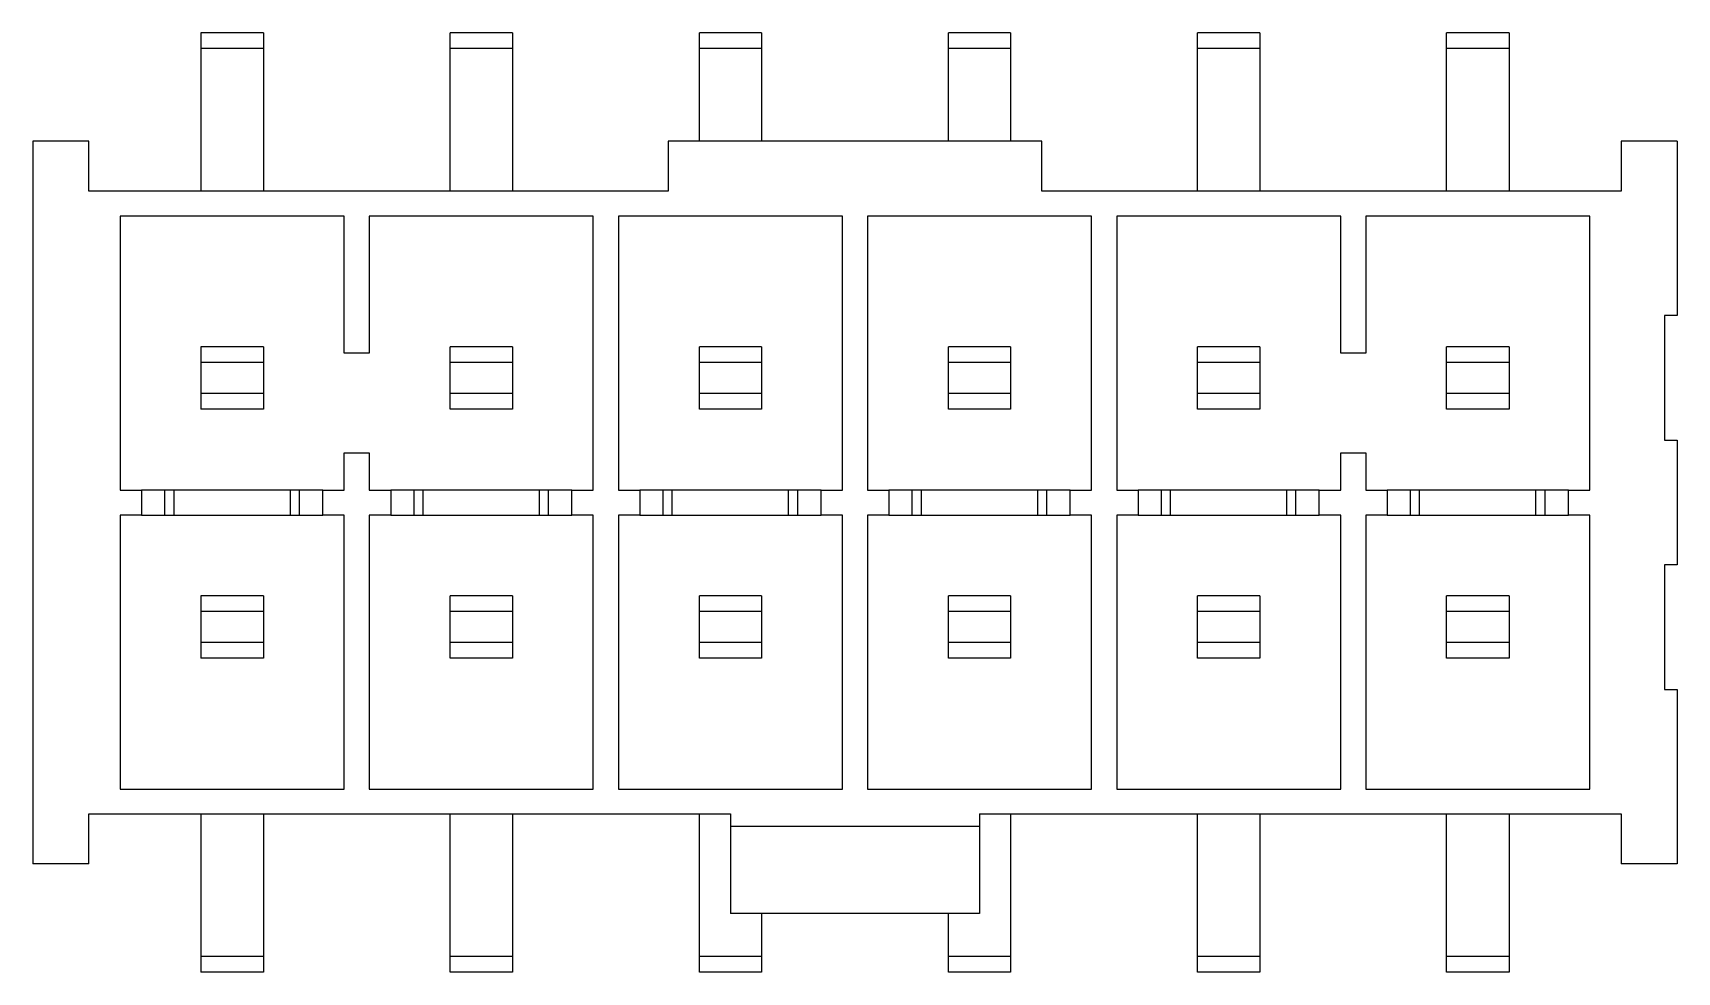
# Model space of a CAD drawing. Header units: millimetres. Extents: x -8.4 to 8.4, y -4.8 to 4.8.
import ezdxf

# ---------------------------------------------------------------- set-up
doc = ezdxf.new("R2010")
doc.units = ezdxf.units.MM
doc.linetypes.add('K5LT_BASIC', pattern=[0])

msp = doc.modelspace()

# ---------------------------------------------------------------- linework, layer by layer
at = {"color": 5, "linetype": 'K5LT_BASIC', "true_color": 0x0000ff}
for p, q in [((-6.668, 4.788), (-6.668, 4.629)), ((-6.032, 4.788), (-6.668, 4.788)), ((-6.032, 4.788), (-6.032, 4.629)), ((-4.128, 4.629), (-4.128, 4.788)), ((-3.493, 4.788), (-4.128, 4.788)), ((-3.493, 4.788), (-3.493, 4.629)), ((-1.587, 4.629), (-1.587, 4.788)), ((-0.953, 4.788), (-1.587, 4.788)), ((-0.953, 4.788), (-0.953, 4.629)), ((0.952, 4.629), (0.952, 4.788)), ((1.587, 4.788), (0.952, 4.788)), ((1.587, 4.788), (1.587, 4.629)), ((4.128, 4.788), (3.493, 4.788)), ((3.493, 4.629), (3.493, 4.788)), ((4.128, 4.788), (4.128, 4.629)), ((6.668, 4.788), (6.032, 4.788)), ((6.032, 4.629), (6.032, 4.788)), ((6.668, 4.788), (6.668, 4.629)), ((-6.032, 4.629), (-6.668, 4.629)), ((-6.668, 4.629), (-6.668, 3.175)), ((-6.032, 4.629), (-6.032, 3.175)), ((-3.493, 4.629), (-4.128, 4.629)), ((-4.128, 3.175), (-4.128, 4.629)), ((-3.493, 4.629), (-3.493, 3.175)), ((-0.953, 4.629), (-1.587, 4.629)), ((-1.587, 3.683), (-1.587, 4.629)), ((-0.953, 4.629), (-0.953, 3.683)), ((1.587, 4.629), (0.952, 4.629)), ((0.952, 3.683), (0.952, 4.629)), ((1.587, 4.629), (1.587, 3.683)), ((4.128, 4.629), (3.493, 4.629)), ((3.493, 3.175), (3.493, 4.629)), ((4.128, 4.629), (4.128, 3.175)), ((6.668, 4.629), (6.032, 4.629)), ((6.032, 3.175), (6.032, 4.629)), ((6.668, 4.629), (6.668, 3.175)), ((-7.81, 3.683), (-8.382, 3.683)), ((-8.382, 3.683), (-8.382, -3.683)), ((-7.81, 3.175), (-7.81, 3.683)), ((1.905, 3.683), (-1.905, 3.683)), ((-1.905, 3.683), (-1.905, 3.175)), ((1.905, 3.175), (1.905, 3.683)), ((8.382, 3.683), (7.81, 3.683)), ((7.81, 3.683), (7.81, 3.175)), ((8.382, 3.683), (8.382, 1.905)), ((-1.905, 3.175), (-7.81, 3.175)), ((7.81, 3.175), (1.905, 3.175)), ((-5.208, 2.918), (-7.492, 2.918)), ((-7.492, 2.918), (-7.492, 0.127)), ((-5.208, 1.524), (-5.208, 2.918)), ((-2.668, 2.918), (-4.952, 2.918)), ((-4.952, 2.918), (-4.952, 1.524)), ((-2.668, 0.127), (-2.668, 2.918)), ((-0.128, 2.918), (-2.412, 2.918)), ((-2.412, 2.918), (-2.412, 0.127)), ((-0.128, 0.127), (-0.128, 2.918)), ((0.128, 2.918), (0.128, 0.127)), ((2.412, 2.918), (0.128, 2.918)), ((2.412, 0.127), (2.412, 2.918)), ((4.952, 2.918), (2.668, 2.918)), ((2.668, 2.918), (2.668, 0.127)), ((4.952, 1.524), (4.952, 2.918)), ((7.492, 2.918), (5.208, 2.918)), ((5.208, 2.918), (5.208, 1.524)), ((7.492, 0.127), (7.492, 2.918)), ((8.255, 1.905), (8.255, 0.635)), ((8.382, 1.905), (8.255, 1.905)), ((-6.032, 1.587), (-6.668, 1.587)), ((-6.668, 1.587), (-6.668, 1.429)), ((-6.032, 1.587), (-6.032, 1.429)), ((-4.952, 1.524), (-5.208, 1.524)), ((-4.128, 1.429), (-4.128, 1.587)), ((-3.493, 1.587), (-4.128, 1.587)), ((-3.493, 1.587), (-3.493, 1.429)), ((-0.953, 1.587), (-1.587, 1.587)), ((-1.587, 1.429), (-1.587, 1.587)), ((-0.953, 1.587), (-0.953, 1.429)), ((0.952, 1.429), (0.952, 1.587)), ((1.587, 1.587), (0.952, 1.587)), ((1.587, 1.587), (1.587, 1.429)), ((3.493, 1.429), (3.493, 1.587)), ((4.128, 1.587), (3.493, 1.587)), ((4.128, 1.587), (4.128, 1.429)), ((5.208, 1.524), (4.952, 1.524)), ((6.668, 1.587), (6.032, 1.587)), ((6.032, 1.429), (6.032, 1.587)), ((6.668, 1.587), (6.668, 1.429)), ((-6.668, 1.429), (-6.668, 1.111)), ((-6.032, 1.429), (-6.668, 1.429)), ((-6.032, 1.429), (-6.032, 1.111)), ((-4.128, 1.111), (-4.128, 1.429)), ((-3.493, 1.429), (-4.128, 1.429)), ((-3.493, 1.429), (-3.493, 1.111)), ((-0.953, 1.429), (-1.587, 1.429)), ((-1.587, 1.111), (-1.587, 1.429)), ((-0.953, 1.429), (-0.953, 1.111)), ((1.587, 1.429), (0.952, 1.429)), ((0.952, 1.111), (0.952, 1.429)), ((1.587, 1.429), (1.587, 1.111)), ((4.128, 1.429), (3.493, 1.429)), ((3.493, 1.111), (3.493, 1.429)), ((4.128, 1.429), (4.128, 1.111)), ((6.032, 1.111), (6.032, 1.429)), ((6.668, 1.429), (6.032, 1.429)), ((6.668, 1.429), (6.668, 1.111)), ((-6.032, 1.111), (-6.668, 1.111)), ((-6.668, 1.111), (-6.668, 0.952)), ((-6.032, 1.111), (-6.032, 0.952)), ((-3.493, 1.111), (-4.128, 1.111)), ((-4.128, 0.952), (-4.128, 1.111)), ((-3.493, 1.111), (-3.493, 0.952)), ((-0.953, 1.111), (-1.587, 1.111)), ((-1.587, 0.952), (-1.587, 1.111)), ((-0.953, 1.111), (-0.953, 0.952)), ((1.587, 1.111), (0.952, 1.111)), ((0.952, 0.952), (0.952, 1.111)), ((1.587, 1.111), (1.587, 0.952)), ((4.128, 1.111), (3.493, 1.111)), ((3.493, 0.952), (3.493, 1.111)), ((4.128, 1.111), (4.128, 0.952)), ((6.032, 0.952), (6.032, 1.111)), ((6.668, 1.111), (6.032, 1.111)), ((6.668, 1.111), (6.668, 0.952)), ((-6.032, 0.952), (-6.668, 0.952)), ((-3.493, 0.952), (-4.128, 0.952)), ((-0.953, 0.952), (-1.587, 0.952)), ((1.587, 0.952), (0.952, 0.952)), ((4.128, 0.952), (3.493, 0.952)), ((6.668, 0.952), (6.032, 0.952)), ((-5.208, 0.508), (-4.952, 0.508)), ((-5.208, 0.127), (-5.208, 0.508)), ((-4.952, 0.508), (-4.952, 0.127)), ((4.952, 0.127), (4.952, 0.508)), ((4.952, 0.508), (5.208, 0.508)), ((5.208, 0.508), (5.208, 0.127)), ((8.255, 0.635), (8.382, 0.635)), ((8.382, 0.635), (8.382, -0.635)), ((-7.492, 0.127), (-7.274, 0.127)), ((-7.036, 0.127), (-7.274, 0.127)), ((-7.274, 0.127), (-7.274, -0.13)), ((-6.943, 0.127), (-7.036, 0.127)), ((-7.036, -0.13), (-7.036, 0.127)), ((-6.943, -0.13), (-6.943, 0.127)), ((-5.757, 0.127), (-6.943, 0.127)), ((-5.757, -0.13), (-5.757, 0.127)), ((-5.664, 0.127), (-5.757, 0.127)), ((-5.664, -0.13), (-5.664, 0.127)), ((-5.426, 0.127), (-5.664, 0.127)), ((-5.426, -0.13), (-5.426, 0.127)), ((-5.426, 0.127), (-5.208, 0.127)), ((-4.952, 0.127), (-4.734, 0.127)), ((-4.496, 0.127), (-4.734, 0.127)), ((-4.734, 0.127), (-4.734, -0.13)), ((-4.496, -0.13), (-4.496, 0.127)), ((-4.403, 0.127), (-4.496, 0.127)), ((-4.403, -0.13), (-4.403, 0.127)), ((-3.217, 0.127), (-4.403, 0.127)), ((-3.217, -0.13), (-3.217, 0.127)), ((-3.124, 0.127), (-3.217, 0.127)), ((-2.886, 0.127), (-3.124, 0.127)), ((-3.124, -0.13), (-3.124, 0.127)), ((-2.886, 0.127), (-2.668, 0.127)), ((-2.886, -0.13), (-2.886, 0.127)), ((-2.412, 0.127), (-2.194, 0.127)), ((-2.194, 0.127), (-2.194, -0.13)), ((-1.956, 0.127), (-2.194, 0.127)), ((-1.956, -0.13), (-1.956, 0.127)), ((-1.863, 0.127), (-1.956, 0.127)), ((-1.863, -0.13), (-1.863, 0.127)), ((-0.677, 0.127), (-1.863, 0.127)), ((-0.584, 0.127), (-0.677, 0.127)), ((-0.677, -0.13), (-0.677, 0.127)), ((-0.346, 0.127), (-0.584, 0.127)), ((-0.584, -0.13), (-0.584, 0.127)), ((-0.346, 0.127), (-0.128, 0.127)), ((-0.346, -0.13), (-0.346, 0.127)), ((0.128, 0.127), (0.346, 0.127)), ((0.346, 0.127), (0.346, -0.13)), ((0.584, 0.127), (0.346, 0.127)), ((0.584, -0.13), (0.584, 0.127)), ((0.677, 0.127), (0.584, 0.127)), ((1.863, 0.127), (0.677, 0.127)), ((0.677, -0.13), (0.677, 0.127)), ((1.956, 0.127), (1.863, 0.127)), ((1.863, -0.13), (1.863, 0.127)), ((1.956, -0.13), (1.956, 0.127)), ((2.194, 0.127), (1.956, 0.127)), ((2.194, 0.127), (2.412, 0.127)), ((2.194, -0.13), (2.194, 0.127)), ((2.668, 0.127), (2.886, 0.127)), ((3.124, 0.127), (2.886, 0.127)), ((2.886, 0.127), (2.886, -0.13)), ((3.217, 0.127), (3.124, 0.127)), ((3.124, -0.13), (3.124, 0.127)), ((3.217, -0.13), (3.217, 0.127)), ((4.403, 0.127), (3.217, 0.127)), ((4.496, 0.127), (4.403, 0.127)), ((4.403, -0.13), (4.403, 0.127)), ((4.496, -0.13), (4.496, 0.127)), ((4.734, 0.127), (4.496, 0.127)), ((4.734, 0.127), (4.952, 0.127)), ((4.734, -0.13), (4.734, 0.127)), ((5.208, 0.127), (5.426, 0.127)), ((5.664, 0.127), (5.426, 0.127)), ((5.426, 0.127), (5.426, -0.13)), ((5.664, -0.13), (5.664, 0.127)), ((5.757, 0.127), (5.664, 0.127)), ((5.757, -0.13), (5.757, 0.127)), ((6.943, 0.127), (5.757, 0.127)), ((7.036, 0.127), (6.943, 0.127)), ((6.943, -0.13), (6.943, 0.127)), ((7.036, -0.13), (7.036, 0.127)), ((7.274, 0.127), (7.036, 0.127)), ((7.274, -0.13), (7.274, 0.127)), ((7.274, 0.127), (7.492, 0.127)), ((-7.274, -0.13), (-7.492, -0.13)), ((-7.492, -0.13), (-7.492, -2.921)), ((-7.274, -0.13), (-7.036, -0.13)), ((-7.036, -0.13), (-6.943, -0.13)), ((-6.943, -0.13), (-5.757, -0.13)), ((-5.757, -0.13), (-5.664, -0.13)), ((-5.664, -0.13), (-5.426, -0.13)), ((-5.208, -0.13), (-5.426, -0.13)), ((-5.208, -2.921), (-5.208, -0.13)), ((-4.734, -0.13), (-4.952, -0.13)), ((-4.952, -0.13), (-4.952, -2.921)), ((-4.734, -0.13), (-4.496, -0.13)), ((-4.496, -0.13), (-4.403, -0.13)), ((-4.403, -0.13), (-3.217, -0.13)), ((-3.217, -0.13), (-3.124, -0.13)), ((-3.124, -0.13), (-2.886, -0.13)), ((-2.668, -0.13), (-2.886, -0.13)), ((-2.668, -2.921), (-2.668, -0.13)), ((-2.194, -0.13), (-2.412, -0.13)), ((-2.412, -0.13), (-2.412, -2.921)), ((-2.194, -0.13), (-1.956, -0.13)), ((-1.956, -0.13), (-1.863, -0.13)), ((-1.863, -0.13), (-0.677, -0.13)), ((-0.677, -0.13), (-0.584, -0.13)), ((-0.584, -0.13), (-0.346, -0.13)), ((-0.128, -0.13), (-0.346, -0.13)), ((-0.128, -2.921), (-0.128, -0.13)), ((0.128, -0.13), (0.128, -2.921)), ((0.346, -0.13), (0.128, -0.13)), ((0.346, -0.13), (0.584, -0.13)), ((0.584, -0.13), (0.677, -0.13)), ((0.677, -0.13), (1.863, -0.13)), ((1.863, -0.13), (1.956, -0.13)), ((1.956, -0.13), (2.194, -0.13)), ((2.412, -0.13), (2.194, -0.13)), ((2.412, -2.921), (2.412, -0.13)), ((2.886, -0.13), (2.668, -0.13)), ((2.668, -0.13), (2.668, -2.921)), ((2.886, -0.13), (3.124, -0.13)), ((3.124, -0.13), (3.217, -0.13)), ((3.217, -0.13), (4.403, -0.13)), ((4.403, -0.13), (4.496, -0.13)), ((4.496, -0.13), (4.734, -0.13)), ((4.952, -0.13), (4.734, -0.13)), ((4.952, -2.921), (4.952, -0.13)), ((5.208, -0.13), (5.208, -2.921)), ((5.426, -0.13), (5.208, -0.13)), ((5.426, -0.13), (5.664, -0.13)), ((5.664, -0.13), (5.757, -0.13)), ((5.757, -0.13), (6.943, -0.13)), ((6.943, -0.13), (7.036, -0.13)), ((7.036, -0.13), (7.274, -0.13)), ((7.492, -0.13), (7.274, -0.13)), ((7.492, -2.921), (7.492, -0.13)), ((8.382, -0.635), (8.255, -0.635)), ((8.255, -0.635), (8.255, -1.905)), ((-6.032, -0.953), (-6.668, -0.953)), ((-6.668, -0.953), (-6.668, -1.111)), ((-6.032, -0.953), (-6.032, -1.111)), ((-4.128, -1.111), (-4.128, -0.953)), ((-3.493, -0.953), (-4.128, -0.953)), ((-3.493, -0.953), (-3.493, -1.111)), ((-1.587, -1.111), (-1.587, -0.953)), ((-0.953, -0.953), (-1.587, -0.953)), ((-0.953, -0.953), (-0.953, -1.111)), ((1.587, -0.953), (0.952, -0.953)), ((0.952, -1.111), (0.952, -0.953)), ((1.587, -0.953), (1.587, -1.111)), ((3.493, -1.111), (3.493, -0.953)), ((4.128, -0.953), (3.493, -0.953)), ((4.128, -0.953), (4.128, -1.111)), ((6.668, -0.953), (6.032, -0.953)), ((6.032, -1.111), (6.032, -0.953)), ((6.668, -0.953), (6.668, -1.111)), ((-6.032, -1.111), (-6.668, -1.111)), ((-6.668, -1.111), (-6.668, -1.429)), ((-6.032, -1.111), (-6.032, -1.429)), ((-4.128, -1.429), (-4.128, -1.111)), ((-3.493, -1.111), (-4.128, -1.111)), ((-3.493, -1.111), (-3.493, -1.429)), ((-0.953, -1.111), (-1.587, -1.111)), ((-1.587, -1.429), (-1.587, -1.111)), ((-0.953, -1.111), (-0.953, -1.429)), ((1.587, -1.111), (0.952, -1.111)), ((0.952, -1.429), (0.952, -1.111)), ((1.587, -1.111), (1.587, -1.429)), ((3.493, -1.429), (3.493, -1.111)), ((4.128, -1.111), (3.493, -1.111)), ((4.128, -1.111), (4.128, -1.429)), ((6.668, -1.111), (6.032, -1.111)), ((6.032, -1.429), (6.032, -1.111)), ((6.668, -1.111), (6.668, -1.429)), ((-6.032, -1.429), (-6.668, -1.429)), ((-6.668, -1.429), (-6.668, -1.587)), ((-6.032, -1.429), (-6.032, -1.587)), ((-3.493, -1.429), (-4.128, -1.429)), ((-4.128, -1.587), (-4.128, -1.429)), ((-3.493, -1.429), (-3.493, -1.587)), ((-0.953, -1.429), (-1.587, -1.429)), ((-1.587, -1.587), (-1.587, -1.429)), ((-0.953, -1.429), (-0.953, -1.587)), ((1.587, -1.429), (0.952, -1.429)), ((0.952, -1.587), (0.952, -1.429)), ((1.587, -1.429), (1.587, -1.587)), ((4.128, -1.429), (3.493, -1.429)), ((3.493, -1.587), (3.493, -1.429)), ((4.128, -1.429), (4.128, -1.587)), ((6.032, -1.587), (6.032, -1.429)), ((6.668, -1.429), (6.032, -1.429)), ((6.668, -1.429), (6.668, -1.587)), ((-6.032, -1.587), (-6.668, -1.587)), ((-3.493, -1.587), (-4.128, -1.587)), ((-0.953, -1.587), (-1.587, -1.587)), ((1.587, -1.587), (0.952, -1.587)), ((4.128, -1.587), (3.493, -1.587)), ((6.668, -1.587), (6.032, -1.587)), ((8.255, -1.905), (8.382, -1.905)), ((8.382, -1.905), (8.382, -3.683)), ((-7.492, -2.921), (-5.208, -2.921)), ((-4.952, -2.921), (-2.668, -2.921)), ((-2.412, -2.921), (-0.128, -2.921)), ((0.128, -2.921), (2.412, -2.921)), ((2.668, -2.921), (4.952, -2.921)), ((5.208, -2.921), (7.492, -2.921)), ((-7.81, -3.683), (-7.81, -3.175)), ((-7.81, -3.175), (-1.27, -3.175)), ((-6.668, -3.175), (-6.668, -4.629)), ((-6.032, -3.175), (-6.032, -4.629)), ((-4.128, -4.629), (-4.128, -3.175)), ((-3.493, -3.175), (-3.493, -4.629)), ((-1.587, -4.629), (-1.587, -3.175)), ((-1.27, -3.175), (-1.27, -3.302)), ((1.27, -3.175), (7.81, -3.175)), ((1.27, -3.175), (1.27, -3.302)), ((1.587, -3.175), (1.587, -4.629)), ((3.493, -4.629), (3.493, -3.175)), ((4.128, -3.175), (4.128, -4.629)), ((6.032, -4.629), (6.032, -3.175)), ((6.668, -3.175), (6.668, -4.629)), ((7.81, -3.175), (7.81, -3.683)), ((1.27, -3.302), (-1.27, -3.302)), ((-1.27, -3.302), (-1.27, -4.191)), ((1.27, -3.302), (1.27, -4.191)), ((-7.81, -3.683), (-8.382, -3.683)), ((8.382, -3.683), (7.81, -3.683)), ((1.27, -4.191), (-1.27, -4.191)), ((-0.953, -4.191), (-0.953, -4.629)), ((0.952, -4.629), (0.952, -4.191)), ((-6.668, -4.629), (-6.668, -4.788)), ((-6.032, -4.629), (-6.668, -4.629)), ((-6.032, -4.629), (-6.032, -4.788)), ((-3.493, -4.629), (-4.128, -4.629)), ((-4.128, -4.788), (-4.128, -4.629)), ((-3.493, -4.629), (-3.493, -4.788)), ((-1.587, -4.788), (-1.587, -4.629)), ((-0.953, -4.629), (-1.587, -4.629)), ((-0.953, -4.629), (-0.953, -4.788)), ((1.587, -4.629), (0.952, -4.629)), ((0.952, -4.788), (0.952, -4.629)), ((1.587, -4.629), (1.587, -4.788)), ((3.493, -4.788), (3.493, -4.629)), ((4.128, -4.629), (3.493, -4.629)), ((4.128, -4.629), (4.128, -4.788)), ((6.668, -4.629), (6.032, -4.629)), ((6.032, -4.788), (6.032, -4.629)), ((6.668, -4.629), (6.668, -4.788)), ((-6.032, -4.788), (-6.668, -4.788)), ((-3.493, -4.788), (-4.128, -4.788)), ((-0.953, -4.788), (-1.587, -4.788)), ((1.587, -4.788), (0.952, -4.788)), ((4.128, -4.788), (3.493, -4.788)), ((6.668, -4.788), (6.032, -4.788))]:
    msp.add_line(p, q, dxfattribs=at)

doc.saveas('drawing.dxf')
